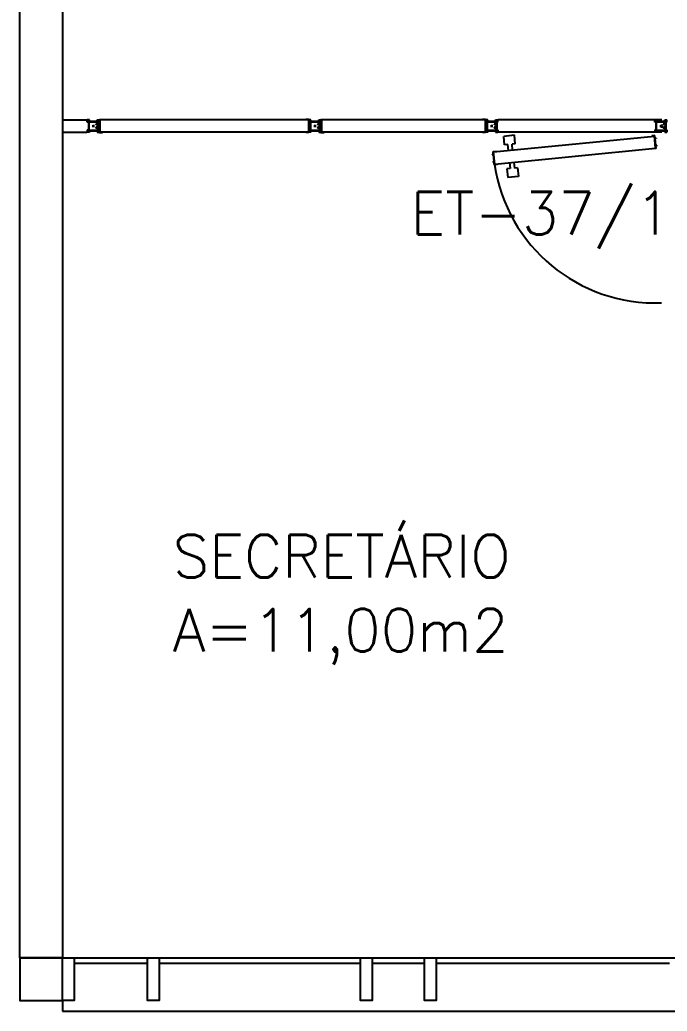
# Model space of a CAD drawing. Header units: centimetres. Extents: x -214 to 72, y 205 to 367.
# Drawn here: x -159.155 to -156.116, y 309.068 to 313.719 of the extents above; entities that cross this region are included whole.
import ezdxf

# ---------------------------------------------------------------- set-up
doc = ezdxf.new("R2010")
doc.units = ezdxf.units.CM
doc.header["$MEASUREMENT"] = 0
for name, color, linetype in [('2', 2, 'CONTINUOUS'), ('ALV', 2, 'CONTINUOUS'), ('AREA', 2, 'CONTINUOUS'), ('ENDEREÇO NOVO', 2, 'CONTINUOUS'), ('ESQ', 1, 'CONTINUOUS'), ('ESTRUT', 3, 'CONTINUOUS'), ('TEXTO', 2, 'CONTINUOUS')]:
    doc.layers.add(name, color=color, linetype=linetype)
doc.styles.add('UNB-100', font='simplex.shx', dxfattribs={"height": 0.2})

msp = doc.modelspace()

# ---------------------------------------------------------------- linework, layer by layer
at = {"layer": '2'}
for p, q in [((-158.9553, 313.2493), (-158.8402, 313.2493)), ((-158.8383, 313.239), (-158.8383, 313.249)), ((-158.8283, 313.249), (-158.8383, 313.249)), ((-158.8363, 313.239), (-158.8383, 313.239)), ((-158.8363, 313.244), (-158.8363, 313.247)), ((-158.8363, 313.247), (-158.8283, 313.247)), ((-158.8363, 313.244), (-158.7833, 313.244)), ((-158.8313, 313.244), (-158.8363, 313.244)), ((-158.8363, 313.239), (-158.8363, 313.242)), ((-158.8363, 313.242), (-158.8333, 313.242)), ((-158.8333, 313.242), (-158.8333, 313.199)), ((-158.8313, 313.244), (-158.8313, 313.242)), ((-158.8313, 313.242), (-158.7883, 313.242)), ((-158.8313, 313.24), (-158.7903, 313.24)), ((-158.8313, 313.24), (-158.8313, 313.201)), ((-158.8283, 313.247), (-158.8283, 313.249)), ((-158.8047, 313.2205), (-158.8149, 313.2205)), ((-158.8148, 313.2205), (-158.8049, 313.2205)), ((-158.8098, 313.2256), (-158.8098, 313.2154)), ((-158.8098, 313.2156), (-158.8098, 313.2254)), ((-158.7903, 313.23), (-158.7983, 313.23)), ((-158.7983, 313.23), (-158.7983, 313.228)), ((-158.7883, 313.228), (-158.7983, 313.228)), ((-158.7963, 313.228), (-158.7963, 313.226)), ((-158.7883, 313.226), (-158.7963, 313.226)), ((-158.7913, 313.247), (-158.7913, 313.249)), ((-158.7913, 313.249), (-158.7813, 313.249)), ((-158.7913, 313.247), (-158.7833, 313.247)), ((-158.7903, 313.24), (-158.7903, 313.23)), ((-158.7883, 313.244), (-158.7883, 313.228)), ((-158.7883, 313.244), (-158.7833, 313.244)), ((-158.7883, 313.226), (-158.7883, 313.215)), ((-158.7863, 313.242), (-158.7863, 313.199)), ((-158.7833, 313.242), (-158.7863, 313.242)), ((-158.7863, 313.239), (-158.7813, 313.239)), ((-158.7863, 313.237), (-158.7863, 313.239)), ((-158.7863, 313.237), (-158.7813, 313.237)), ((-158.7833, 313.244), (-158.7833, 313.247)), ((-158.7833, 313.239), (-158.7833, 313.242)), ((-158.7833, 313.239), (-158.7813, 313.239)), ((-158.7813, 313.251), (-158.7669, 313.251)), ((-158.7813, 313.251), (-158.7813, 313.239)), ((-158.7813, 313.239), (-158.7813, 313.249)), ((-158.7813, 313.237), (-158.7813, 313.204)), ((-158.7793, 313.249), (-158.7793, 313.192)), ((-157.8001, 313.249), (-158.7793, 313.249)), ((-158.7669, 313.249), (-158.7669, 313.251)), ((-157.8124, 313.249), (-157.8124, 313.251)), ((-157.7981, 313.251), (-157.8124, 313.251)), ((-157.8001, 313.249), (-157.8001, 313.192)), ((-157.7981, 313.251), (-157.7981, 313.239)), ((-157.7981, 313.239), (-157.7981, 313.249)), ((-157.7881, 313.249), (-157.7981, 313.249)), ((-157.7931, 313.239), (-157.7981, 313.239)), ((-157.7961, 313.239), (-157.7981, 313.239)), ((-157.7981, 313.237), (-157.7981, 313.204)), ((-157.7931, 313.237), (-157.7981, 313.237)), ((-157.7961, 313.244), (-157.7961, 313.247)), ((-157.7961, 313.247), (-157.7881, 313.247)), ((-157.7961, 313.244), (-157.7431, 313.244)), ((-157.7911, 313.244), (-157.7961, 313.244)), ((-157.7961, 313.239), (-157.7961, 313.242)), ((-157.7961, 313.242), (-157.7931, 313.242)), ((-157.7931, 313.242), (-157.7931, 313.199)), ((-157.7931, 313.237), (-157.7931, 313.239)), ((-157.7911, 313.244), (-157.7911, 313.242)), ((-157.7911, 313.242), (-157.7481, 313.242)), ((-157.7911, 313.24), (-157.7501, 313.24)), ((-157.7911, 313.24), (-157.7911, 313.201)), ((-157.7881, 313.247), (-157.7881, 313.249)), ((-157.7645, 313.2205), (-157.7747, 313.2205)), ((-157.7645, 313.2205), (-157.7747, 313.2205)), ((-157.7745, 313.2205), (-157.7646, 313.2205)), ((-157.7696, 313.2256), (-157.7696, 313.2154)), ((-157.7696, 313.2256), (-157.7696, 313.2154)), ((-157.7696, 313.2156), (-157.7696, 313.2254)), ((-157.7501, 313.23), (-157.7581, 313.23)), ((-157.7581, 313.23), (-157.7581, 313.228)), ((-157.7481, 313.228), (-157.7581, 313.228)), ((-157.7561, 313.228), (-157.7561, 313.226)), ((-157.7481, 313.226), (-157.7561, 313.226)), ((-157.7511, 313.247), (-157.7511, 313.249)), ((-157.7511, 313.249), (-157.7411, 313.249)), ((-157.7511, 313.247), (-157.7431, 313.247)), ((-157.7501, 313.24), (-157.7501, 313.23)), ((-157.7481, 313.244), (-157.7481, 313.228)), ((-157.7481, 313.244), (-157.7431, 313.244)), ((-157.7481, 313.226), (-157.7481, 313.215)), ((-157.7461, 313.242), (-157.7461, 313.199)), ((-157.7431, 313.242), (-157.7461, 313.242)), ((-157.7461, 313.239), (-157.7411, 313.239)), ((-157.7461, 313.237), (-157.7461, 313.239)), ((-157.7461, 313.237), (-157.7411, 313.237)), ((-157.7431, 313.244), (-157.7431, 313.247)), ((-157.7431, 313.239), (-157.7431, 313.242)), ((-157.7431, 313.239), (-157.7411, 313.239)), ((-157.7411, 313.251), (-157.7267, 313.251)), ((-157.7411, 313.251), (-157.7411, 313.239)), ((-157.7411, 313.239), (-157.7411, 313.249)), ((-157.7411, 313.237), (-157.7411, 313.204)), ((-157.7391, 313.249), (-157.7391, 313.192)), ((-156.97, 313.249), (-157.7391, 313.249)), ((-157.7267, 313.249), (-157.7267, 313.251)), ((-156.9824, 313.249), (-156.9824, 313.251)), ((-156.968, 313.251), (-156.9824, 313.251)), ((-156.97, 313.249), (-156.97, 313.192)), ((-156.9682, 313.239), (-156.9682, 313.249)), ((-156.9582, 313.249), (-156.9682, 313.249)), ((-156.9662, 313.239), (-156.9682, 313.239)), ((-156.968, 313.251), (-156.968, 313.239)), ((-156.963, 313.239), (-156.968, 313.239)), ((-156.968, 313.237), (-156.968, 313.204)), ((-156.963, 313.237), (-156.968, 313.237)), ((-156.9662, 313.244), (-156.9662, 313.247)), ((-156.9662, 313.247), (-156.9582, 313.247)), ((-156.9662, 313.244), (-156.9132, 313.244)), ((-156.9612, 313.244), (-156.9662, 313.244)), ((-156.9662, 313.239), (-156.9662, 313.242)), ((-156.9662, 313.242), (-156.9632, 313.242)), ((-156.9632, 313.242), (-156.9632, 313.199)), ((-156.963, 313.237), (-156.963, 313.239)), ((-156.9612, 313.244), (-156.9612, 313.242)), ((-156.9612, 313.242), (-156.9182, 313.242)), ((-156.9612, 313.24), (-156.9202, 313.24)), ((-156.9612, 313.24), (-156.9612, 313.201)), ((-156.9582, 313.247), (-156.9582, 313.249)), ((-156.9447, 313.2205), (-156.9348, 313.2205)), ((-156.9344, 313.2205), (-156.9446, 313.2205)), ((-156.9397, 313.2156), (-156.9397, 313.2254)), ((-156.9395, 313.2256), (-156.9395, 313.2154)), ((-156.9202, 313.23), (-156.9282, 313.23)), ((-156.9282, 313.23), (-156.9282, 313.228)), ((-156.9182, 313.228), (-156.9282, 313.228)), ((-156.9262, 313.228), (-156.9262, 313.226)), ((-156.9182, 313.226), (-156.9262, 313.226)), ((-156.9212, 313.247), (-156.9212, 313.249)), ((-156.9212, 313.249), (-156.9112, 313.249)), ((-156.9212, 313.247), (-156.9132, 313.247)), ((-156.9202, 313.24), (-156.9202, 313.23)), ((-156.9182, 313.244), (-156.9182, 313.228)), ((-156.9182, 313.244), (-156.9132, 313.244)), ((-156.9182, 313.226), (-156.9182, 313.215)), ((-156.9162, 313.242), (-156.9162, 313.199)), ((-156.9132, 313.242), (-156.9162, 313.242)), ((-156.9132, 313.244), (-156.9132, 313.247)), ((-156.9132, 313.239), (-156.9132, 313.242)), ((-156.9132, 313.239), (-156.9112, 313.239)), ((-156.9112, 313.239), (-156.9112, 313.249)), ((-156.1406, 313.249), (-156.9096, 313.249)), ((-156.174, 313.239), (-156.174, 313.249)), ((-156.164, 313.249), (-156.174, 313.249)), ((-156.172, 313.239), (-156.174, 313.239)), ((-156.172, 313.244), (-156.172, 313.247)), ((-156.172, 313.247), (-156.164, 313.247)), ((-156.172, 313.244), (-156.119, 313.244)), ((-156.167, 313.244), (-156.172, 313.244)), ((-156.172, 313.239), (-156.172, 313.242)), ((-156.172, 313.242), (-156.169, 313.242)), ((-156.169, 313.242), (-156.169, 313.199)), ((-156.167, 313.244), (-156.167, 313.242)), ((-156.167, 313.242), (-156.124, 313.242)), ((-156.167, 313.24), (-156.126, 313.24)), ((-156.167, 313.24), (-156.167, 313.201)), ((-156.164, 313.247), (-156.164, 313.249)), ((-156.1504, 313.2205), (-156.1406, 313.2205)), ((-156.1455, 313.2156), (-156.1455, 313.2254)), ((-156.143, 313.2274), (-156.143, 313.2118)), ((-156.126, 313.23), (-156.134, 313.23)), ((-156.134, 313.23), (-156.134, 313.228)), ((-156.124, 313.228), (-156.134, 313.228)), ((-156.132, 313.228), (-156.132, 313.226)), ((-156.124, 313.226), (-156.132, 313.226)), ((-156.127, 313.247), (-156.127, 313.249)), ((-156.127, 313.249), (-156.117, 313.249)), ((-156.127, 313.247), (-156.119, 313.247)), ((-156.126, 313.24), (-156.126, 313.23)), ((-156.124, 313.244), (-156.124, 313.228)), ((-156.124, 313.244), (-156.119, 313.244)), ((-156.124, 313.226), (-156.124, 313.215)), ((-156.122, 313.242), (-156.122, 313.199)), ((-156.119, 313.242), (-156.122, 313.242)), ((-156.119, 313.244), (-156.119, 313.247)), ((-156.119, 313.239), (-156.119, 313.242)), ((-156.119, 313.239), (-156.117, 313.239)), ((-156.117, 313.239), (-156.117, 313.249)), ((-158.9553, 313.1923), (-158.8402, 313.1923)), ((-158.8383, 313.202), (-158.8383, 313.192)), ((-158.8383, 313.202), (-158.8363, 313.202)), ((-158.8283, 313.192), (-158.8383, 313.192)), ((-158.8363, 313.202), (-158.8363, 313.199)), ((-158.8363, 313.199), (-158.8333, 313.199)), ((-158.7833, 313.197), (-158.8363, 313.197)), ((-158.8363, 313.197), (-158.8363, 313.194)), ((-158.8313, 313.197), (-158.8363, 313.197)), ((-158.8283, 313.194), (-158.8363, 313.194)), ((-158.8313, 313.201), (-158.7903, 313.201)), ((-158.8313, 313.199), (-158.7883, 313.199)), ((-158.8313, 313.199), (-158.8313, 313.197)), ((-158.8283, 313.194), (-158.8283, 313.192)), ((-158.7883, 313.213), (-158.7983, 313.213)), ((-158.7983, 313.213), (-158.7983, 313.211)), ((-158.7903, 313.211), (-158.7983, 313.211)), ((-158.7883, 313.215), (-158.7963, 313.215)), ((-158.7963, 313.215), (-158.7963, 313.213)), ((-158.7913, 313.194), (-158.7913, 313.192)), ((-158.7833, 313.194), (-158.7913, 313.194)), ((-158.7913, 313.192), (-158.7813, 313.192)), ((-158.7903, 313.211), (-158.7903, 313.201)), ((-158.7883, 313.213), (-158.7883, 313.197)), ((-158.7883, 313.197), (-158.7833, 313.197)), ((-158.7863, 313.204), (-158.7813, 313.204)), ((-158.7863, 313.202), (-158.7863, 313.204)), ((-158.7863, 313.202), (-158.7813, 313.202)), ((-158.7833, 313.199), (-158.7863, 313.199)), ((-158.7833, 313.202), (-158.7833, 313.199)), ((-158.7813, 313.202), (-158.7833, 313.202)), ((-158.7833, 313.197), (-158.7833, 313.194)), ((-158.7813, 313.202), (-158.7813, 313.19)), ((-158.7813, 313.202), (-158.7813, 313.192)), ((-158.7813, 313.19), (-158.7669, 313.19)), ((-157.8001, 313.192), (-158.7793, 313.192)), ((-158.7669, 313.19), (-158.7669, 313.192)), ((-157.8124, 313.19), (-157.8124, 313.192)), ((-157.7981, 313.19), (-157.8124, 313.19)), ((-157.7931, 313.204), (-157.7981, 313.204)), ((-157.7981, 313.202), (-157.7981, 313.19)), ((-157.7931, 313.202), (-157.7981, 313.202)), ((-157.7981, 313.202), (-157.7981, 313.192)), ((-157.7981, 313.202), (-157.7961, 313.202)), ((-157.7881, 313.192), (-157.7981, 313.192)), ((-157.7961, 313.202), (-157.7961, 313.199)), ((-157.7961, 313.199), (-157.7931, 313.199)), ((-157.7431, 313.197), (-157.7961, 313.197)), ((-157.7961, 313.197), (-157.7961, 313.194)), ((-157.7911, 313.197), (-157.7961, 313.197)), ((-157.7881, 313.194), (-157.7961, 313.194)), ((-157.7931, 313.202), (-157.7931, 313.204)), ((-157.7911, 313.201), (-157.7501, 313.201)), ((-157.7911, 313.199), (-157.7481, 313.199)), ((-157.7911, 313.199), (-157.7911, 313.197)), ((-157.7881, 313.194), (-157.7881, 313.192)), ((-157.7481, 313.213), (-157.7581, 313.213)), ((-157.7581, 313.213), (-157.7581, 313.211)), ((-157.7501, 313.211), (-157.7581, 313.211)), ((-157.7481, 313.215), (-157.7561, 313.215)), ((-157.7561, 313.215), (-157.7561, 313.213)), ((-157.7511, 313.194), (-157.7511, 313.192)), ((-157.7431, 313.194), (-157.7511, 313.194)), ((-157.7511, 313.192), (-157.7411, 313.192)), ((-157.7501, 313.211), (-157.7501, 313.201)), ((-157.7481, 313.213), (-157.7481, 313.197)), ((-157.7481, 313.197), (-157.7431, 313.197)), ((-157.7461, 313.204), (-157.7411, 313.204)), ((-157.7461, 313.202), (-157.7461, 313.204)), ((-157.7461, 313.202), (-157.7411, 313.202)), ((-157.7431, 313.199), (-157.7461, 313.199)), ((-157.7431, 313.202), (-157.7431, 313.199)), ((-157.7411, 313.202), (-157.7431, 313.202)), ((-157.7431, 313.197), (-157.7431, 313.194)), ((-157.7411, 313.202), (-157.7411, 313.19)), ((-157.7411, 313.202), (-157.7411, 313.192)), ((-157.7411, 313.19), (-157.7267, 313.19)), ((-156.97, 313.192), (-157.7391, 313.192)), ((-157.7267, 313.19), (-157.7267, 313.192)), ((-156.9824, 313.19), (-156.9824, 313.192)), ((-156.968, 313.19), (-156.9824, 313.19)), ((-156.9682, 313.202), (-156.9682, 313.192)), ((-156.9682, 313.202), (-156.9662, 313.202)), ((-156.9582, 313.192), (-156.9682, 313.192)), ((-156.963, 313.204), (-156.968, 313.204)), ((-156.968, 313.202), (-156.968, 313.19)), ((-156.963, 313.202), (-156.968, 313.202)), ((-156.9662, 313.202), (-156.9662, 313.199)), ((-156.9662, 313.199), (-156.9632, 313.199)), ((-156.9132, 313.197), (-156.9662, 313.197)), ((-156.9662, 313.197), (-156.9662, 313.194)), ((-156.9612, 313.197), (-156.9662, 313.197)), ((-156.9582, 313.194), (-156.9662, 313.194)), ((-156.963, 313.202), (-156.963, 313.204)), ((-156.9612, 313.201), (-156.9202, 313.201)), ((-156.9612, 313.199), (-156.9182, 313.199)), ((-156.9612, 313.199), (-156.9612, 313.197)), ((-156.9582, 313.194), (-156.9582, 313.192)), ((-156.9182, 313.213), (-156.9282, 313.213)), ((-156.9282, 313.213), (-156.9282, 313.211)), ((-156.9202, 313.211), (-156.9282, 313.211)), ((-156.9182, 313.215), (-156.9262, 313.215)), ((-156.9262, 313.215), (-156.9262, 313.213)), ((-156.9212, 313.194), (-156.9212, 313.192)), ((-156.9132, 313.194), (-156.9212, 313.194)), ((-156.9212, 313.192), (-156.9112, 313.192)), ((-156.9202, 313.211), (-156.9202, 313.201)), ((-156.9182, 313.213), (-156.9182, 313.197)), ((-156.9182, 313.197), (-156.9132, 313.197)), ((-156.9132, 313.199), (-156.9162, 313.199)), ((-156.9132, 313.202), (-156.9132, 313.199)), ((-156.9112, 313.202), (-156.9132, 313.202)), ((-156.9132, 313.197), (-156.9132, 313.194)), ((-156.9112, 313.202), (-156.9112, 313.192)), ((-156.1406, 313.192), (-156.9096, 313.192)), ((-156.1736, 313.1754), (-156.1879, 313.174)), ((-156.1879, 313.174), (-156.1877, 313.172)), ((-156.174, 313.202), (-156.174, 313.192)), ((-156.174, 313.202), (-156.172, 313.202)), ((-156.164, 313.192), (-156.174, 313.192)), ((-156.1724, 313.1634), (-156.1736, 313.1754)), ((-156.172, 313.202), (-156.172, 313.199)), ((-156.172, 313.199), (-156.169, 313.199)), ((-156.119, 313.197), (-156.172, 313.197)), ((-156.172, 313.197), (-156.172, 313.194)), ((-156.167, 313.197), (-156.172, 313.197)), ((-156.164, 313.194), (-156.172, 313.194)), ((-156.167, 313.201), (-156.126, 313.201)), ((-156.167, 313.199), (-156.124, 313.199)), ((-156.167, 313.199), (-156.167, 313.197)), ((-156.164, 313.194), (-156.164, 313.192)), ((-156.1494, 313.2197), (-156.1363, 313.2197)), ((-156.124, 313.213), (-156.134, 313.213)), ((-156.134, 313.213), (-156.134, 313.211)), ((-156.126, 313.211), (-156.134, 313.211)), ((-156.124, 313.215), (-156.132, 313.215)), ((-156.132, 313.215), (-156.132, 313.213)), ((-156.127, 313.194), (-156.127, 313.192)), ((-156.119, 313.194), (-156.127, 313.194)), ((-156.127, 313.192), (-156.117, 313.192)), ((-156.126, 313.211), (-156.126, 313.201)), ((-156.124, 313.213), (-156.124, 313.197)), ((-156.124, 313.197), (-156.119, 313.197)), ((-156.119, 313.199), (-156.122, 313.199)), ((-156.119, 313.202), (-156.119, 313.199)), ((-156.117, 313.202), (-156.119, 313.202)), ((-156.119, 313.197), (-156.119, 313.194)), ((-156.117, 313.202), (-156.117, 313.192)), ((-156.931, 313.0989), (-156.1754, 313.1732)), ((-156.1698, 313.1165), (-156.1754, 313.1732)), ((-156.1674, 313.1639), (-156.1724, 313.1634)), ((-156.1672, 313.1619), (-156.1722, 313.1614)), ((-156.169, 313.1286), (-156.1722, 313.1614)), ((-156.164, 313.1291), (-156.169, 313.1286)), ((-156.1638, 313.1271), (-156.1688, 313.1266)), ((-156.1674, 313.1639), (-156.1672, 313.1619)), ((-156.164, 313.1291), (-156.1638, 313.1271)), ((-156.937, 313.0882), (-156.932, 313.0887)), ((-156.937, 313.0882), (-156.9368, 313.0863)), ((-156.9368, 313.0863), (-156.9318, 313.0867)), ((-156.9332, 313.1007), (-156.9189, 313.1021)), ((-156.932, 313.0887), (-156.9332, 313.1007)), ((-156.9286, 313.0539), (-156.9318, 313.0867)), ((-156.9254, 313.0422), (-156.931, 313.0989)), ((-156.9254, 313.0422), (-156.1698, 313.1165)), ((-156.9189, 313.1021), (-156.9187, 313.1001)), ((-156.1821, 313.1152), (-156.1819, 313.1133)), ((-156.1676, 313.1147), (-156.1819, 313.1133)), ((-156.1676, 313.1147), (-156.1688, 313.1266)), ((-156.9335, 313.0534), (-156.9286, 313.0539)), ((-156.9335, 313.0534), (-156.9333, 313.0514)), ((-156.9333, 313.0514), (-156.9284, 313.0519)), ((-156.9272, 313.04), (-156.9284, 313.0519)), ((-156.9272, 313.04), (-156.9129, 313.0414)), ((-156.9131, 313.0434), (-156.9129, 313.0414))]:
    msp.add_line(p, q, dxfattribs=at)
at = {"layer": '2', "color": 1}
for p, q in [((-156.8332, 313.1771), (-156.8828, 313.1722)), ((-156.8293, 313.1373), (-156.8332, 313.1771)), ((-156.879, 313.1324), (-156.8829, 313.1722)), ((-156.8641, 313.1339), (-156.879, 313.1324)), ((-156.8613, 313.1057), (-156.8641, 313.1339)), ((-156.8293, 313.1373), (-156.8442, 313.1358)), ((-156.8414, 313.1077), (-156.8442, 313.1358)), ((-156.8557, 313.049), (-156.853, 313.0209)), ((-156.8358, 313.051), (-156.8331, 313.0228)), ((-156.853, 313.0209), (-156.8679, 313.0194)), ((-156.8679, 313.0194), (-156.864, 312.9796)), ((-156.8181, 313.0243), (-156.8331, 313.0228)), ((-156.8181, 313.0243), (-156.8142, 312.9845)), ((-156.8142, 312.9845), (-156.8638, 312.9796))]:
    msp.add_line(p, q, dxfattribs=at)
msp.add_arc((-156.1708, 313.1549), 0.7644, 188.642, 272.0937, dxfattribs=at)
at = {"layer": 'ALV'}
for p, q in [((-159.1553, 309.3176), (-159.1553, 315.1176)), ((-158.9553, 315.1176), (-158.9553, 309.3176)), ((-159.1553, 309.3176), (-158.9553, 309.3176))]:
    msp.add_line(p, q, dxfattribs=at)
at = {"layer": 'ESQ'}
for p, q in [((-158.9003, 309.3176), (-153.0503, 309.3176)), ((-158.9003, 309.2926), (-158.5553, 309.2926)), ((-158.5003, 309.2926), (-157.5553, 309.2926)), ((-157.5003, 309.2926), (-157.2553, 309.2926)), ((-157.2003, 309.2926), (-156.1053, 309.2926)), ((-158.9553, 309.1176), (-158.9553, 309.0676)), ((-158.9553, 309.0676), (-150.1553, 309.0676))]:
    msp.add_line(p, q, dxfattribs=at)
for points in [[(-158.9553, 309.3176), (-158.9003, 309.3176), (-158.9003, 309.1176), (-158.9553, 309.1176)], [(-158.5553, 309.3176), (-158.5003, 309.3176), (-158.5003, 309.1176), (-158.5553, 309.1176)], [(-157.5553, 309.3176), (-157.5003, 309.3176), (-157.5003, 309.1176), (-157.5553, 309.1176)], [(-157.2553, 309.3176), (-157.2003, 309.3176), (-157.2003, 309.1176), (-157.2553, 309.1176)]]:
    msp.add_lwpolyline(points, close=True, dxfattribs=at)
at = {"layer": 'ESTRUT'}
msp.add_lwpolyline([(-158.9553, 309.3176), (-159.1553, 309.3176), (-159.1553, 309.1176), (-158.9553, 309.1176)], close=True, dxfattribs=at)

# ---------------------------------------------------------------- texts
at = {"layer": 'AREA', "style": 'UNB-100'}
msp.add_text('A=11,00m2', height=0.2, dxfattribs=at).set_placement((-158.4374, 310.7551))
at = {"layer": 'ENDEREÇO NOVO', "style": 'UNB-100'}
msp.add_text('ET-37/10', height=0.2, dxfattribs=at).set_placement((-157.3206, 312.7122))
at = {"layer": 'TEXTO', "style": 'UNB-100'}
msp.add_text('SECRETÁRIO', height=0.2, dxfattribs=at).set_placement((-158.4368, 311.1027))

doc.saveas('drawing.dxf')
